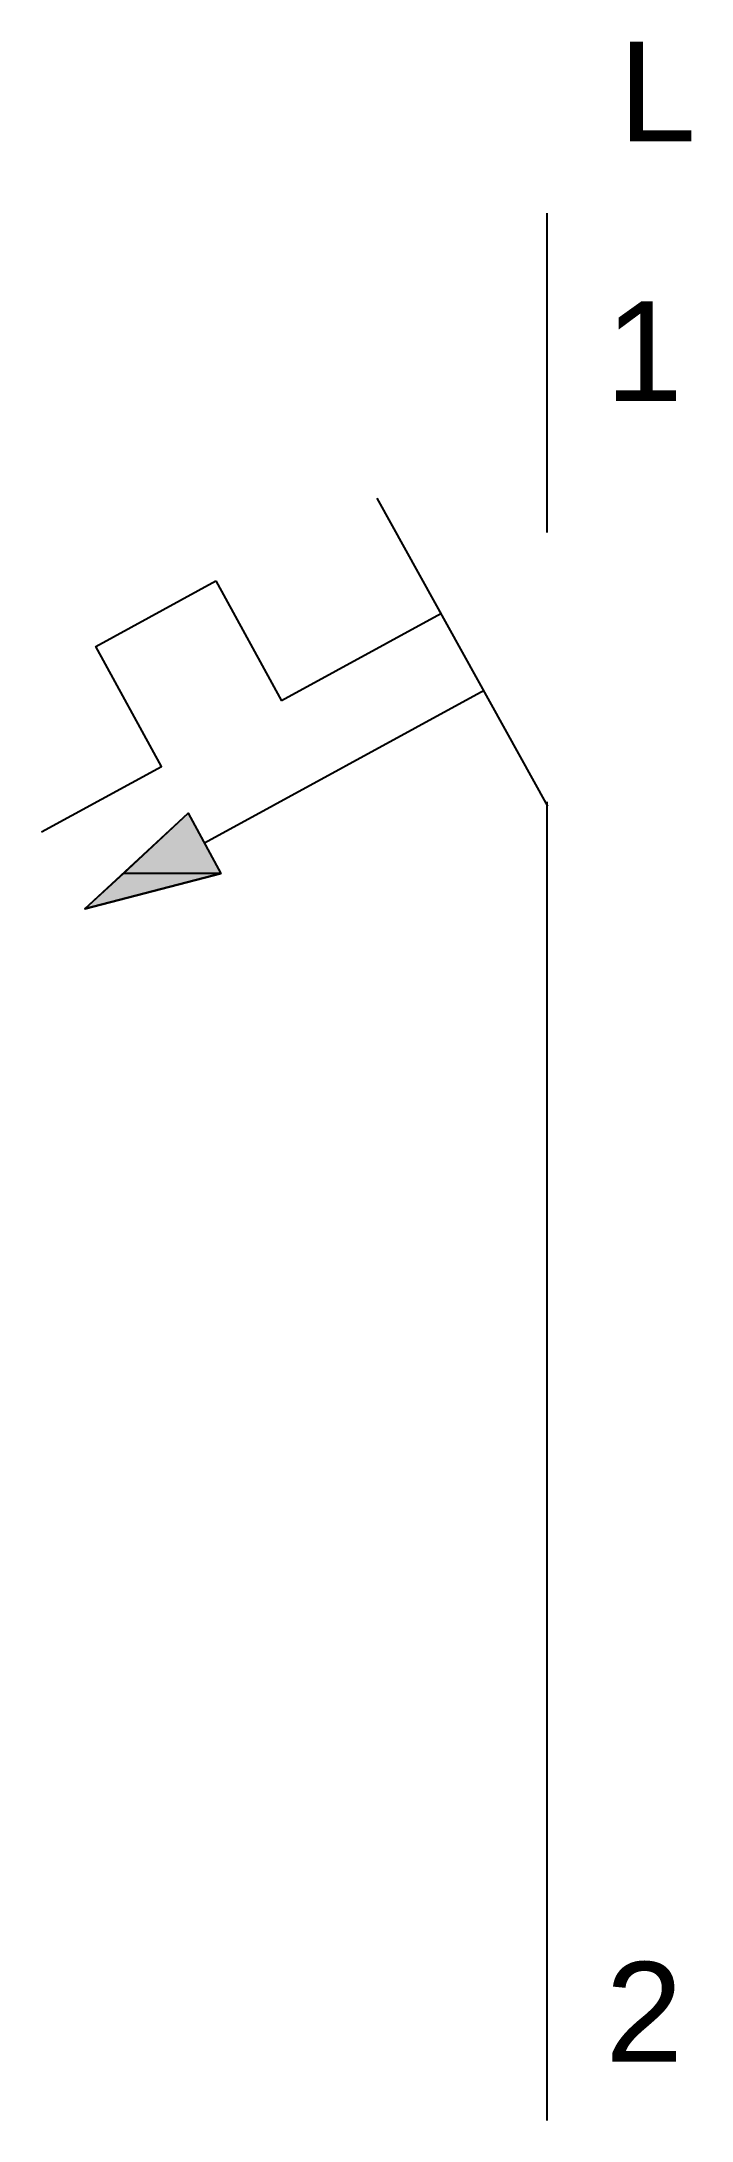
# Model space of a CAD drawing. Header units: millimetres. Extents: x -8.6 to 2.5, y -32.5 to 2.9.
import ezdxf
from ezdxf.enums import TextEntityAlignment as Align

# ---------------------------------------------------------------- set-up
doc = ezdxf.new("R2010")
doc.units = ezdxf.units.MM
doc.layers.get('0').update_dxf_attribs({"linetype": 'CONTINUOUS'})
doc.styles.add('ARIAL', font='arial.ttf')

# ---------------------------------------------------------------- blocks, each defined once
blk = doc.blocks.new('291_E_LV_MLD_IEC60617_mcb_1p')
at = {"true_color": 0x0000ff}
for p, q in [((0, 0), (0, -5.441)), ((0.02, -10.103), (-2.892, -4.853)), ((-5.642, -6.265), (-4.525, -8.309)), ((-1.804, -6.824), (-4.525, -8.309)), ((-1.069, -8.132), (-5.833, -10.735)), ((0, -10.029), (0, -32.5))]:
    blk.add_line(p, q, dxfattribs=at)
blk.add_lwpolyline([(-8.613, -10.544), (-6.569, -9.426), (-7.686, -7.382), (-5.642, -6.265)], dxfattribs=at)
for points in [[(-7.877, -11.853), (-6.113, -10.221), (-5.554, -11.25), (-7.877, -11.853)], [(-6.113, -10.221), (-5.554, -11.25), (-7.216, -11.25)], [(-5.554, -11.25), (-7.216, -11.25), (-7.877, -11.853)]]:
    blk.add_lwpolyline(points, close=True, dxfattribs=at)
for points in [[(-6.113, -10.221), (-5.554, -11.25), (-7.216, -11.25)], [(-5.554, -11.25), (-7.216, -11.25), (-7.877, -11.853)]]:
    blk.add_solid(points, dxfattribs=at)
at = {"true_color": 0x0000ff, "style": 'ARIAL'}
for s, p in [('L', (1.225, 1.225)), ('1', (1, -3.2)), ('2', (1, -31.5))]:
    blk.add_text(s, height=1.7, dxfattribs=at).set_placement(p)
blk.add_attdef('TAG', text='', height=2.5, dxfattribs=at).set_placement((-10.613, -2.2), align=Align.RIGHT)
at = {"color": 7, "style": 'ARIAL'}
for tag, p in [('CURVE_RATING', (-10.613, -9)), ('BREAKING_CAPACITY', (-10.613, -12)), ('RATED_CURRENT', (-10.613, -15)), ('POLES', (-10.613, -18)), ('MANUFACTURER', (-10.613, -21))]:
    blk.add_attdef(tag, text='', height=1.7, dxfattribs=at).set_placement(p, align=Align.RIGHT)

msp = doc.modelspace()

# ---------------------------------------------------------------- block references
msp.add_blockref('291_E_LV_MLD_IEC60617_mcb_1p', (0, 0))

doc.saveas('drawing.dxf')
